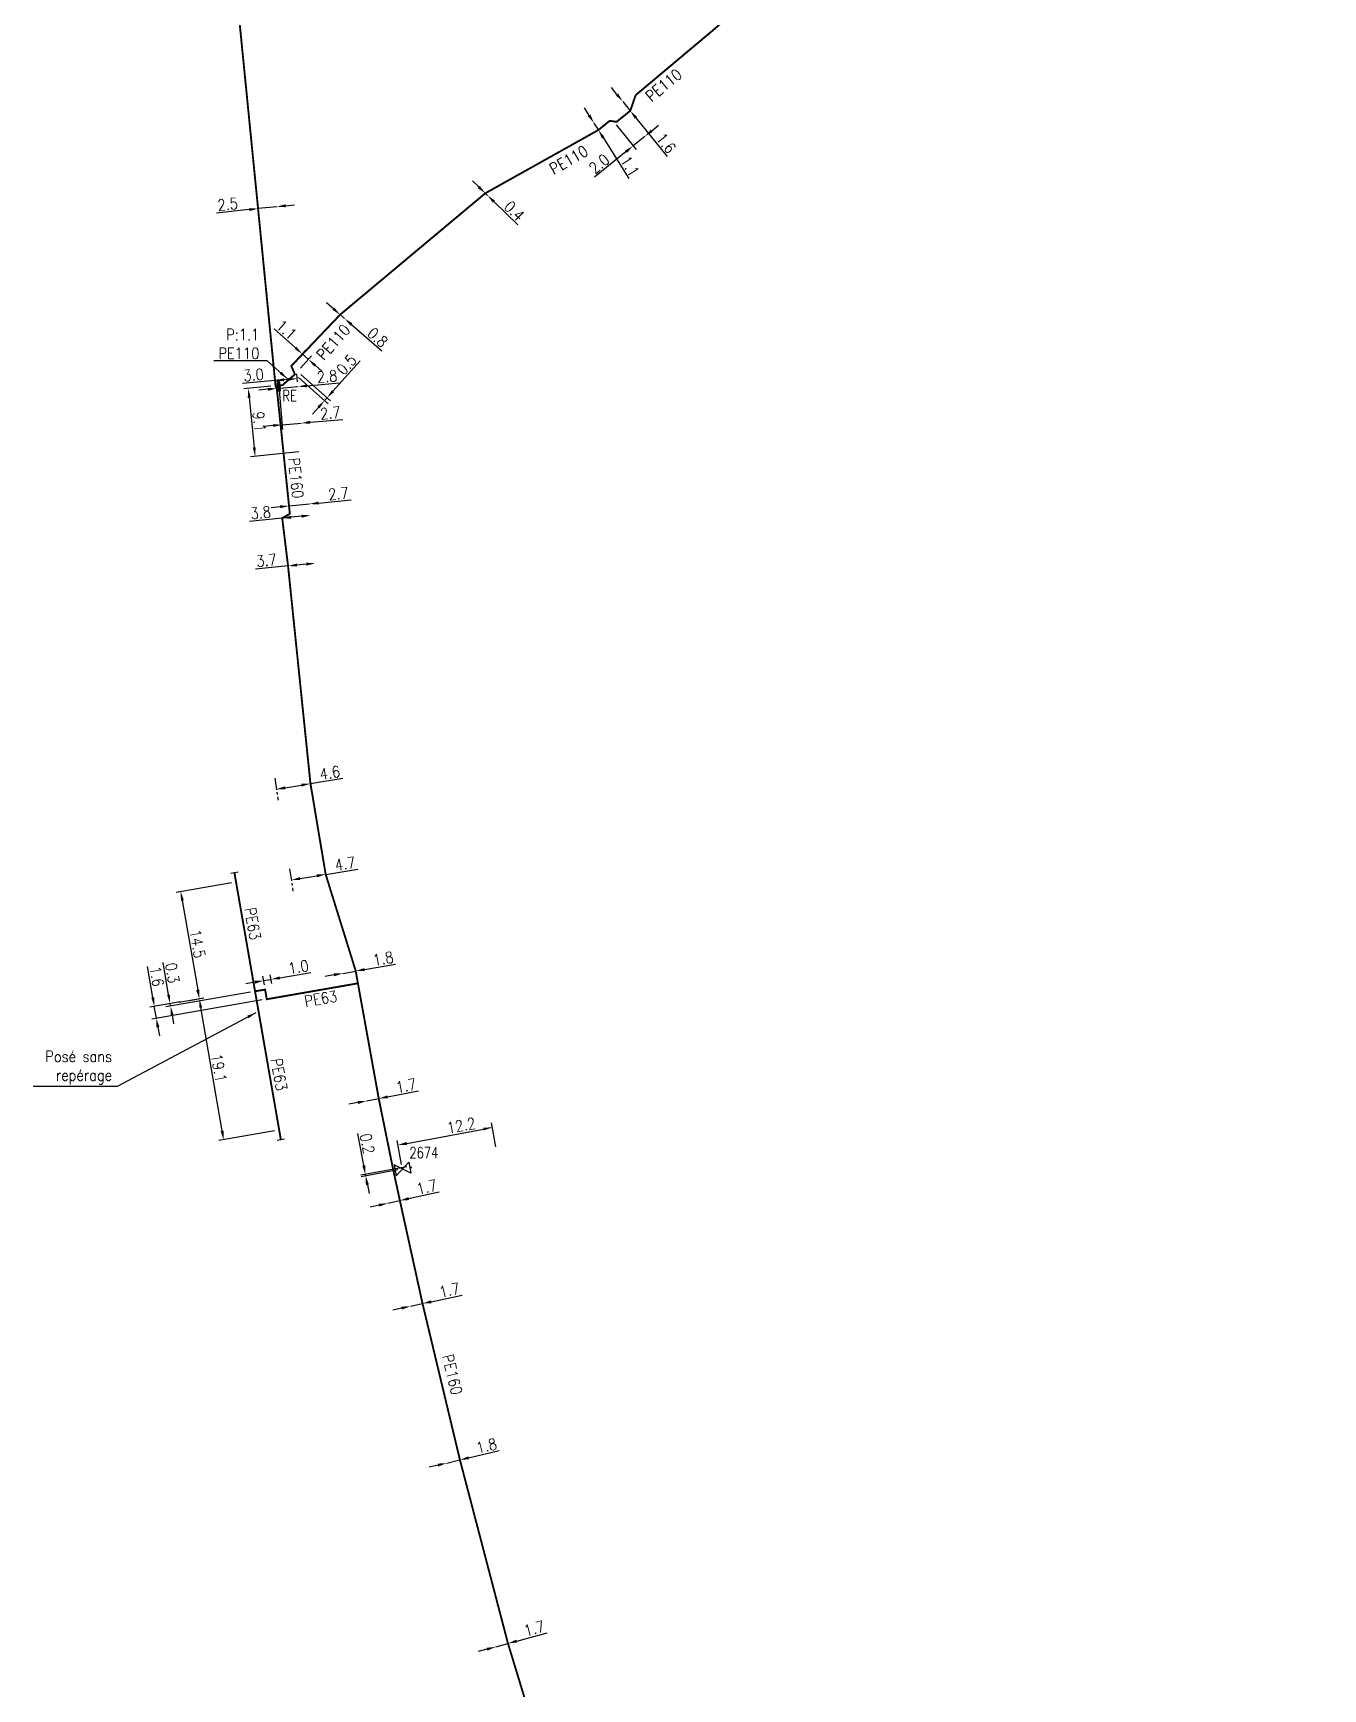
# Model space of a CAD drawing. Header units: millimetres. Extents: x 133011 to 134000, y 141997 to 143001.
# Drawn here: x 133151 to 133323.1, y 142494.5 to 142715.3 of the extents above; entities that cross this region are included whole.
import ezdxf
from ezdxf.enums import TextEntityAlignment as Align

# ---------------------------------------------------------------- set-up
doc = ezdxf.new("R2010")
doc.units = ezdxf.units.MM
doc.header["$PDMODE"] = 34
doc.linetypes.add('CENTER', pattern=[50.8, 31.75, -6.35, 6.35, -6.35])
doc.linetypes.add('L_25_PE', pattern=[2000, 1000, 1000])
doc.layers.get('0').update_dxf_attribs({"linetype": 'CONTINUOUS'})
doc.layers.get('Defpoints').update_dxf_attribs({"linetype": 'CONTINUOUS'})
for name, color, linetype in [('L_150', 1, 'CONTINUOUS'), ('L_300', 7, 'CONTINUOUS'), ('L_340', 7, 'CONTINUOUS')]:
    doc.layers.add(name, color=color, linetype=linetype)
doc.styles.get("Standard").update_dxf_attribs({"font": 'romans.shx', "width": 0.85})
doc.dimstyles.get("Standard").update_dxf_attribs({"dimtxt": 1.5, "dimasz": 1.2, "dimexe": 0.625, "dimexo": 0.625, "dimgap": 0.25, "dimtad": 1, "dimdec": 1, "dimzin": 0, "dimdsep": 46, "dimtxsty": 'Standard', "dimcen": -0.5, "dimadec": 0, "dimazin": 0, "dimtfac": 1, "dimtdec": 1, "dimtmove": 0, "dimatfit": 3, "dimfxl": 0, "dimtolj": 1, "dimtzin": 0, "dimarcsym": 0})

# ---------------------------------------------------------------- blocks, each defined once
blk = doc.blocks.new('*D12')
at = {"layer": 'Defpoints', "color": 0, "linetype": 'Continuous', "transparency": 16777216}
for p in [(133180.61, 142587.52), (133169.28, 142585.87), (133171.24, 142586.21)]:
    blk.add_point(p, dxfattribs=at)
at = {"layer": 'L_150', "color": 0, "linetype": 'Continuous', "lineweight": -2, "transparency": 16777216}
for p, q in [((133169.07, 142587.06), (133168.33, 142591.36)), ((133180, 142587.41), (133168.71, 142585.47)), ((133170.62, 142586.11), (133168.66, 142585.77)), ((133169.33, 142585.57), (133169.28, 142585.87)), ((133169.53, 142584.39), (133169.74, 142583.21))]:
    blk.add_line(p, q, dxfattribs=at)
at = {"layer": 'L_150', "color": 0, "linetype": 'Continuous', "transparency": 16777216}
for points in [[(133169.27, 142587.09), (133168.88, 142587.02), (133169.28, 142585.87)], [(133169.73, 142584.43), (133169.33, 142584.36), (133169.33, 142585.57)]]:
    blk.add_solid(points, dxfattribs=at)
at = {"layer": 'L_150', "color": 0, "linetype": 'Continuous', "transparency": 16777216, "insert": (133169.58, 142589.97), "char_height": 1.5, "attachment_point": 5, "rotation": 279.7788}
blk.add_mtext('\\A1;0.3', dxfattribs=at)
blk = doc.blocks.new('*D13')
at = {"layer": 'Defpoints', "color": 0, "linetype": 'Continuous', "transparency": 16777216}
for p in [(133182.17, 142586.47), (133167.17, 142585.51), (133171.24, 142586.21)]:
    blk.add_point(p, dxfattribs=at)
at = {"layer": 'L_150', "color": 0, "linetype": 'Continuous', "lineweight": -2, "transparency": 16777216}
for p, q in [((133166.96, 142586.69), (133166.25, 142590.82)), ((133181.56, 142586.37), (133166.82, 142583.83)), ((133170.62, 142586.11), (133166.55, 142585.4)), ((133167.44, 142583.93), (133167.17, 142585.51)), ((133167.64, 142582.75), (133167.85, 142581.57))]:
    blk.add_line(p, q, dxfattribs=at)
at = {"layer": 'L_150', "color": 0, "linetype": 'Continuous', "transparency": 16777216}
for points in [[(133167.16, 142586.73), (133166.77, 142586.66), (133167.17, 142585.51)], [(133167.84, 142582.79), (133167.45, 142582.72), (133167.44, 142583.93)]]:
    blk.add_solid(points, dxfattribs=at)
at = {"layer": 'L_150', "color": 0, "linetype": 'Continuous', "transparency": 16777216, "insert": (133167.49, 142589.52), "char_height": 1.5, "attachment_point": 5, "rotation": 279.7788}
blk.add_mtext('\\A1;1.6', dxfattribs=at)
blk = doc.blocks.new('*D14')
at = {"layer": 'Defpoints', "color": 0, "linetype": 'Continuous', "transparency": 16777216}
for p in [(133173.16, 142586.54), (133169.83, 142585.97), (133183.83, 142569.01)]:
    blk.add_point(p, dxfattribs=at)
at = {"layer": 'L_340', "color": 0, "linetype": 'Continuous', "lineweight": -2, "transparency": 16777216}
for p, q in [((133170.45, 142586.08), (133173.78, 142586.65)), ((133176.2, 142568.91), (133173.37, 142585.36)), ((133183.22, 142568.9), (133175.79, 142567.62))]:
    blk.add_line(p, q, dxfattribs=at)
at = {"layer": 'L_340', "color": 0, "linetype": 'Continuous', "transparency": 16777216}
for points in [[(133173.56, 142585.4), (133173.17, 142585.33), (133173.16, 142586.54)], [(133176.4, 142568.94), (133176.01, 142568.87), (133176.41, 142567.73)]]:
    blk.add_solid(points, dxfattribs=at)
at = {"layer": 'L_340', "color": 0, "linetype": 'Continuous', "transparency": 16777216, "insert": (133175.77, 142577.3), "char_height": 1.5, "attachment_point": 5, "rotation": 279.7788}
blk.add_mtext('\\A1;19.1', dxfattribs=at)
blk = doc.blocks.new('*D15')
at = {"layer": 'Defpoints', "color": 0, "linetype": 'Continuous', "transparency": 16777216}
for p in [(133178.07, 142602.11), (133173.16, 142586.54), (133171.24, 142586.21)]:
    blk.add_point(p, dxfattribs=at)
at = {"layer": 'L_340', "color": 0, "linetype": 'Continuous', "lineweight": -2, "transparency": 16777216}
for p, q in [((133177.46, 142602), (133170.08, 142600.73)), ((133170.9, 142599.65), (133172.96, 142587.73)), ((133171.85, 142586.32), (133173.78, 142586.65))]:
    blk.add_line(p, q, dxfattribs=at)
at = {"layer": 'L_340', "color": 0, "linetype": 'Continuous', "transparency": 16777216}
for points in [[(133171.1, 142599.69), (133170.71, 142599.62), (133170.7, 142600.84)], [(133173.16, 142587.76), (133172.76, 142587.69), (133173.16, 142586.54)]]:
    blk.add_solid(points, dxfattribs=at)
at = {"layer": 'L_340', "color": 0, "linetype": 'Continuous', "transparency": 16777216, "insert": (133172.92, 142593.86), "char_height": 1.5, "attachment_point": 5, "rotation": 279.7788}
blk.add_mtext('\\A1;14.5', dxfattribs=at)
blk = doc.blocks.new('L_340_07')
at = {"color": 0, "linetype": 'Continuous', "const_width": 0.25, "flags": 128}
blk.add_lwpolyline([(0, 0), (1.25, 0)], dxfattribs=at)
at = {"color": 0, "linetype": 'Continuous', "flags": 128}
blk.add_lwpolyline([(1.25, -0.5), (1.25, 0.5)], dxfattribs=at)
at = {"color": 0, "linetype": 'Continuous', "width": 0.75, "flags": 3}
for tag, p in [('DEF_LEG', (0.72, -3.47)), ('DEF_COUP', (0.72, -5.97)), ('DEF_TYPE', (0.72, -8.47))]:
    blk.add_attdef(tag, text='', height=1.2, dxfattribs=at).set_placement(p, align=Align.MIDDLE)
blk = doc.blocks.new('L_300_03')
at = {"color": 0, "linetype": 'Continuous', "flags": 128}
blk.add_lwpolyline([(-1, 0.75), (1, -0.75), (1, 0.75), (-1, -0.75), (-1, 0.75)], dxfattribs=at)
at = {"color": 0, "linetype": 'Continuous', "width": 0.75}
blk.add_attdef('NUM', text='', height=1.5, dxfattribs=at).set_placement((0, 2.1), align=Align.MIDDLE_CENTER)
at = {"color": 0, "linetype": 'Continuous', "width": 0.75, "flags": 3}
for tag, p in [('DEF_LEG', (0, -5)), ('DEF_COUP', (0, -7.5)), ('DEF_TYPE', (0, -10))]:
    blk.add_attdef(tag, text='', height=1.2, dxfattribs=at).set_placement(p, align=Align.MIDDLE)
blk = doc.blocks.new('*D44')
at = {"layer": 'Defpoints', "color": 0, "linetype": 'Continuous', "transparency": 16777216}
for p in [(133201.49, 142564.25), (133195.33, 142563.09), (133200.27, 142563.82)]:
    blk.add_point(p, dxfattribs=at)
at = {"layer": 'L_300', "color": 0, "linetype": 'Continuous', "lineweight": -2, "transparency": 16777216}
for p, q in [((133195.11, 142564.27), (133194.31, 142568.57)), ((133200.87, 142564.13), (133194.72, 142562.98)), ((133199.66, 142563.7), (133194.75, 142562.78)), ((133195.37, 142562.9), (133195.33, 142563.09)), ((133195.59, 142561.72), (133195.81, 142560.54))]:
    blk.add_line(p, q, dxfattribs=at)
at = {"layer": 'L_300', "color": 0, "linetype": 'Continuous', "transparency": 16777216}
for points in [[(133195.31, 142564.31), (133194.91, 142564.24), (133195.33, 142563.09)], [(133195.79, 142561.76), (133195.39, 142561.68), (133195.37, 142562.9)]]:
    blk.add_solid(points, dxfattribs=at)
at = {"layer": 'L_300', "color": 0, "linetype": 'Continuous', "transparency": 16777216, "insert": (133195.58, 142567.2), "char_height": 1.5, "attachment_point": 5, "rotation": 280.5987}
blk.add_mtext('\\A1;0.2', dxfattribs=at)
blk = doc.blocks.new('*D45')
at = {"layer": 'Defpoints', "color": 0, "linetype": 'Continuous', "transparency": 16777216}
for p in [(133212.25, 142569.37), (133212.85, 142566.17), (133200.27, 142563.82)]:
    blk.add_point(p, dxfattribs=at)
at = {"layer": 'L_300', "color": 0, "linetype": 'Continuous', "lineweight": -2, "transparency": 16777216}
for p, q in [((133200.85, 142567.24), (133211.07, 142569.15)), ((133212.74, 142566.78), (133212.14, 142569.99)), ((133200.15, 142564.43), (133199.56, 142567.63))]:
    blk.add_line(p, q, dxfattribs=at)
at = {"layer": 'L_300', "color": 0, "linetype": 'Continuous', "transparency": 16777216}
for points in [[(133211.04, 142569.35), (133211.11, 142568.96), (133212.25, 142569.37)], [(133200.81, 142567.44), (133200.89, 142567.04), (133199.67, 142567.02)]]:
    blk.add_solid(points, dxfattribs=at)
at = {"layer": 'L_300', "color": 0, "linetype": 'Continuous', "transparency": 16777216, "insert": (133208.12, 142569.62), "char_height": 1.5, "attachment_point": 5, "rotation": 10.5987}
blk.add_mtext('\\A1;12.2', dxfattribs=at)
blk = doc.blocks.new('*D46')
at = {"layer": 'Defpoints', "color": 0, "linetype": 'Continuous', "transparency": 16777216}
for p in [(133181.75, 142588.95), (133181.95, 142587.76), (133182.94, 142587.93)]:
    blk.add_point(p, dxfattribs=at)
at = {"layer": 'L_150', "color": 0, "linetype": 'Continuous', "lineweight": -2, "transparency": 16777216}
for p, q in [((133180.56, 142588.74), (133179.38, 142588.53)), ((133181.85, 142588.37), (133181.64, 142589.56)), ((133181.75, 142588.95), (133182.73, 142589.12)), ((133182.83, 142588.55), (133182.62, 142589.73)), ((133183.91, 142589.33), (133188.04, 142590.05))]:
    blk.add_line(p, q, dxfattribs=at)
at = {"layer": 'L_150', "color": 0, "linetype": 'Continuous', "transparency": 16777216}
for points in [[(133180.53, 142588.94), (133180.6, 142588.54), (133181.75, 142588.95)], [(133183.88, 142589.52), (133183.95, 142589.13), (133182.73, 142589.12)]]:
    blk.add_solid(points, dxfattribs=at)
at = {"layer": 'L_150', "color": 0, "linetype": 'Continuous', "transparency": 16777216, "insert": (133186.39, 142590.77), "char_height": 1.5, "attachment_point": 5, "rotation": 9.9275}
blk.add_mtext('\\A1;1.0', dxfattribs=at)
blk = doc.blocks.new('*D60')
at = {"layer": 'Defpoints', "color": 0, "linetype": 'Continuous', "transparency": 16777216}
for p in [(133211.32, 142693.98), (133211.61, 142693.7), (133211.61, 142693.7)]:
    blk.add_point(p, dxfattribs=at)
at = {"layer": 'L_150', "color": 0, "linetype": 'Continuous', "lineweight": -2, "transparency": 16777216}
for p, q in [((133210.46, 142694.82), (133209.6, 142695.65)), ((133211.32, 142693.98), (133211.61, 142693.7)), ((133212.47, 142692.87), (133215.65, 142689.78))]:
    blk.add_line(p, q, dxfattribs=at)
at = {"layer": 'L_150', "color": 0, "linetype": 'Continuous', "transparency": 16777216}
for points in [[(133210.6, 142694.96), (133210.32, 142694.67), (133211.32, 142693.98)], [(133212.61, 142693.01), (133212.33, 142692.73), (133211.61, 142693.7)]]:
    blk.add_solid(points, dxfattribs=at)
at = {"layer": 'L_150', "color": 0, "linetype": 'Continuous', "transparency": 16777216, "insert": (133215.19, 142691.63), "char_height": 1.5, "attachment_point": 5, "rotation": 315.8855}
blk.add_mtext('\\A1;0.4', dxfattribs=at)
blk = doc.blocks.new('*D61')
at = {"layer": 'Defpoints', "color": 0, "linetype": 'Continuous', "transparency": 16777216}
for p in [(133191.96, 142677.79), (133192.56, 142677.27), (133192.56, 142677.27)]:
    blk.add_point(p, dxfattribs=at)
at = {"layer": 'L_150', "color": 0, "linetype": 'Continuous', "lineweight": -2, "transparency": 16777216}
for p, q in [((133191.06, 142678.58), (133190.15, 142679.37)), ((133191.96, 142677.79), (133192.56, 142677.27)), ((133193.47, 142676.48), (133197.5, 142672.95))]:
    blk.add_line(p, q, dxfattribs=at)
at = {"layer": 'L_150', "color": 0, "linetype": 'Continuous', "transparency": 16777216}
for points in [[(133191.19, 142678.73), (133190.93, 142678.43), (133191.96, 142677.79)], [(133193.6, 142676.63), (133193.33, 142676.33), (133192.56, 142677.27)]]:
    blk.add_solid(points, dxfattribs=at)
at = {"layer": 'L_150', "color": 0, "linetype": 'Continuous', "transparency": 16777216, "insert": (133196.97, 142674.75), "char_height": 1.5, "attachment_point": 5, "rotation": 318.8439}
blk.add_mtext('\\A1;0.8', dxfattribs=at)
blk = doc.blocks.new('*D62')
at = {"layer": 'Defpoints', "color": 0, "linetype": 'Continuous', "transparency": 16777216}
for p in [(133228.38, 142703.58), (133232.59, 142701.55), (133232.59, 142701.55)]:
    blk.add_point(p, dxfattribs=at)
at = {"layer": 'L_150', "color": 0, "linetype": 'Continuous', "lineweight": -2, "transparency": 16777216}
for p, q in [((133228.77, 142703.09), (133231.43, 142699.81)), ((133232.59, 142701.55), (133231.03, 142700.29)), ((133233.52, 142702.31), (133234.45, 142703.06)), ((133230.1, 142699.54), (133225.91, 142696.14))]:
    blk.add_line(p, q, dxfattribs=at)
at = {"layer": 'L_150', "color": 0, "linetype": 'Continuous', "transparency": 16777216}
for points in [[(133233.4, 142702.46), (133233.65, 142702.15), (133232.59, 142701.55)], [(133229.98, 142699.69), (133230.23, 142699.38), (133231.03, 142700.29)]]:
    blk.add_solid(points, dxfattribs=at)
at = {"layer": 'L_150', "color": 0, "linetype": 'Continuous', "transparency": 16777216, "insert": (133226.51, 142697.92), "char_height": 1.5, "attachment_point": 5, "rotation": 38.9905}
blk.add_mtext('\\A1;2.0', dxfattribs=at)
blk = doc.blocks.new('*D63')
at = {"layer": 'Defpoints', "color": 0, "linetype": 'Continuous', "transparency": 16777216}
for p in [(133185.93, 142669.83), (133186.27, 142670.2), (133190.21, 142666.69)]:
    blk.add_point(p, dxfattribs=at)
at = {"layer": 'L_150', "color": 0, "linetype": 'Continuous', "lineweight": -2, "transparency": 16777216}
for p, q in [((133191, 142667.59), (133194.61, 142671.63)), ((133186.4, 142669.42), (133190.34, 142665.9)), ((133186.73, 142669.79), (133190.67, 142666.28)), ((133189.87, 142666.32), (133190.21, 142666.69)), ((133189.07, 142665.42), (133188.28, 142664.53))]:
    blk.add_line(p, q, dxfattribs=at)
at = {"layer": 'L_150', "color": 0, "linetype": 'Continuous', "transparency": 16777216}
for points in [[(133188.93, 142665.56), (133189.22, 142665.29), (133189.87, 142666.32)], [(133190.86, 142667.72), (133191.15, 142667.45), (133190.21, 142666.69)]]:
    blk.add_solid(points, dxfattribs=at)
at = {"layer": 'L_150', "color": 0, "linetype": 'Continuous', "transparency": 16777216, "insert": (133192.81, 142671.11), "char_height": 1.5, "attachment_point": 5, "rotation": 48.2799}
blk.add_mtext('\\A1;0.5', dxfattribs=at)
blk = doc.blocks.new('*D64')
at = {"layer": 'Defpoints', "color": 0, "linetype": 'Continuous', "transparency": 16777216}
for p in [(133185.44, 142670.94), (133187.72, 142671.83), (133186.27, 142670.2)]:
    blk.add_point(p, dxfattribs=at)
at = {"layer": 'L_150', "color": 0, "linetype": 'Continuous', "lineweight": -2, "transparency": 16777216}
for p, q in [((133186, 142673.36), (133183.15, 142675.91)), ((133185.86, 142671.4), (133187.31, 142673.03)), ((133187.72, 142671.83), (133186.9, 142672.56)), ((133186.68, 142670.67), (133188.13, 142672.3)), ((133188.61, 142671.03), (133189.51, 142670.23))]:
    blk.add_line(p, q, dxfattribs=at)
at = {"layer": 'L_150', "color": 0, "linetype": 'Continuous', "transparency": 16777216}
for points in [[(133186.13, 142673.51), (133185.87, 142673.21), (133186.9, 142672.56)], [(133188.75, 142671.18), (133188.48, 142670.88), (133187.72, 142671.83)]]:
    blk.add_solid(points, dxfattribs=at)
at = {"layer": 'L_150', "color": 0, "linetype": 'Continuous', "transparency": 16777216, "insert": (133184.79, 142675.78), "char_height": 1.5, "attachment_point": 5, "rotation": 318.2799}
blk.add_mtext('\\A1;1.1', dxfattribs=at)
blk = doc.blocks.new('*D65')
at = {"layer": 'Defpoints', "color": 0, "linetype": 'Continuous', "transparency": 16777216}
for p in [(133229.65, 142706.23), (133229.65, 142706.23), (133230.66, 142704.98)]:
    blk.add_point(p, dxfattribs=at)
at = {"layer": 'L_150', "color": 0, "linetype": 'Continuous', "lineweight": -2, "transparency": 16777216}
for p, q in [((133228.89, 142707.16), (133228.14, 142708.09)), ((133229.65, 142706.23), (133230.66, 142704.98)), ((133231.41, 142704.05), (133235.6, 142698.88))]:
    blk.add_line(p, q, dxfattribs=at)
at = {"layer": 'L_150', "color": 0, "linetype": 'Continuous', "transparency": 16777216}
for points in [[(133229.05, 142707.29), (133228.74, 142707.03), (133229.65, 142706.23)], [(133231.57, 142704.18), (133231.26, 142703.93), (133230.66, 142704.98)]]:
    blk.add_solid(points, dxfattribs=at)
at = {"layer": 'L_150', "color": 0, "linetype": 'Continuous', "transparency": 16777216, "insert": (133235.43, 142700.67), "char_height": 1.5, "attachment_point": 5, "rotation": 308.9913}
blk.add_mtext('\\A1;1.6', dxfattribs=at)
blk = doc.blocks.new('*D66')
at = {"layer": 'Defpoints', "color": 0, "linetype": 'Continuous', "transparency": 16777216}
for p in [(133225.82, 142703.35), (133225.82, 142703.35), (133226.41, 142702.42)]:
    blk.add_point(p, dxfattribs=at)
at = {"layer": 'L_150', "color": 0, "linetype": 'Continuous', "lineweight": -2, "transparency": 16777216}
for p, q in [((133225.18, 142704.37), (133224.54, 142705.39)), ((133225.82, 142703.35), (133226.41, 142702.42)), ((133227.04, 142701.41), (133230.46, 142695.96))]:
    blk.add_line(p, q, dxfattribs=at)
at = {"layer": 'L_150', "color": 0, "linetype": 'Continuous', "transparency": 16777216}
for points in [[(133225.35, 142704.48), (133225.01, 142704.26), (133225.82, 142703.35)], [(133227.21, 142701.51), (133226.87, 142701.3), (133226.41, 142702.42)]]:
    blk.add_solid(points, dxfattribs=at)
at = {"layer": 'L_150', "color": 0, "linetype": 'Continuous', "transparency": 16777216, "insert": (133230.61, 142697.6), "char_height": 1.5, "attachment_point": 5, "rotation": 302.1294}
blk.add_mtext('\\A1;1.1', dxfattribs=at)
blk = doc.blocks.new('*D67')
at = {"layer": 'Defpoints', "color": 0, "linetype": 'Continuous', "transparency": 16777216}
for p in [(133183.34, 142668.3), (133186.23, 142669.26), (133186.33, 142668.19)]:
    blk.add_point(p, dxfattribs=at)
at = {"layer": 'L_150', "color": 0, "linetype": 'Continuous', "lineweight": -2, "transparency": 16777216}
for p, q in [((133183.28, 142669), (133178.92, 142668.61)), ((133183.28, 142668.92), (133183.22, 142669.62)), ((133185.04, 142669.16), (133184.47, 142669.11)), ((133186.27, 142668.81), (133186.18, 142669.88))]:
    blk.add_line(p, q, dxfattribs=at)
at = {"layer": 'L_150', "color": 0, "linetype": 'Continuous', "transparency": 16777216}
for points in [[(133184.45, 142669.3), (133184.49, 142668.91), (133183.28, 142669)], [(133185.02, 142669.36), (133185.06, 142668.96), (133186.23, 142669.26)]]:
    blk.add_solid(points, dxfattribs=at)
at = {"layer": 'L_150', "color": 0, "linetype": 'Continuous', "transparency": 16777216, "insert": (133180.41, 142669.75), "char_height": 1.5, "attachment_point": 5, "rotation": 5.0543}
blk.add_mtext('\\A1;3.0', dxfattribs=at)
blk = doc.blocks.new('*D68')
at = {"layer": 'Defpoints', "color": 0, "linetype": 'Continuous', "transparency": 16777216}
for p in [(133183.76, 142668.34), (133186.76, 142663.32), (133186.76, 142663.32)]:
    blk.add_point(p, dxfattribs=at)
at = {"layer": 'L_340', "color": 0, "linetype": 'Continuous', "lineweight": -2, "transparency": 16777216}
for p, q in [((133183.81, 142667.72), (133184.28, 142662.48)), ((133186.7, 142663.95), (133186.7, 142663.95)), ((133187.95, 142663.43), (133192.31, 142663.82)), ((133183.03, 142662.99), (133181.83, 142662.89)), ((133184.22, 142663.1), (133186.76, 142663.32))]:
    blk.add_line(p, q, dxfattribs=at)
at = {"layer": 'L_340', "color": 0, "linetype": 'Continuous', "transparency": 16777216}
for points in [[(133187.94, 142663.63), (133187.97, 142663.23), (133186.76, 142663.32)], [(133183.01, 142663.19), (133183.05, 142662.8), (133184.22, 142663.1)]]:
    blk.add_solid(points, dxfattribs=at)
at = {"layer": 'L_340', "color": 0, "linetype": 'Continuous', "transparency": 16777216, "insert": (133190.64, 142664.67), "char_height": 1.5, "attachment_point": 5, "rotation": 5.0543}
blk.add_mtext('\\A1;2.7', dxfattribs=at)
blk = doc.blocks.new('L_340_21')
at = {"linetype": 'Continuous'}
blk.add_hatch(color=0, dxfattribs=at).paths.add_polyline_path([(0.125, 0.75), (-0.125, 0.75), (-0.125, -0.75), (0.125, -0.75)])
at = {"color": 0, "linetype": 'Continuous'}
blk.add_lwpolyline([(-0.125, 0.75), (0.125, 0.75), (0.125, -0.75), (-0.125, -0.75)], close=True, dxfattribs=at)
at = {"color": 0, "linetype": 'Continuous', "width": 0.75}
for tag, height, flags, p in [('RE', 1.5, 8, (0, 3)), ('DEF_LEG', 1.2, 3, (0, -5)), ('DEF_COUP', 1.2, 3, (0, -7.5)), ('DEF_TYPE', 1.2, 3, (0, -10))]:
    blk.add_attdef(tag, text='', height=height, dxfattribs=dict(at, flags=flags)).set_placement(p, align=Align.MIDDLE)
blk = doc.blocks.new('*D160')
at = {"layer": 'Defpoints', "color": 0, "linetype": 'Continuous', "transparency": 16777216}
for p in [(133181.01, 142691.93), (133183.5, 142692.19), (133183.5, 142692.19)]:
    blk.add_point(p, dxfattribs=at)
at = {"layer": 'L_150', "color": 0, "linetype": 'Continuous', "lineweight": -2, "transparency": 16777216}
for p, q in [((133184.69, 142692.31), (133185.89, 142692.44)), ((133179.82, 142691.8), (133175.47, 142691.35)), ((133183.5, 142692.19), (133181.01, 142691.93))]:
    blk.add_line(p, q, dxfattribs=at)
at = {"layer": 'L_150', "color": 0, "linetype": 'Continuous', "transparency": 16777216}
for points in [[(133184.67, 142692.51), (133184.71, 142692.12), (133183.5, 142692.19)], [(133179.8, 142692), (133179.84, 142691.6), (133181.01, 142691.93)]]:
    blk.add_solid(points, dxfattribs=at)
at = {"layer": 'L_150', "color": 0, "linetype": 'Continuous', "transparency": 16777216, "insert": (133176.95, 142692.51), "char_height": 1.5, "attachment_point": 5, "rotation": 5.9908}
blk.add_mtext('\\A1;2.5', dxfattribs=at)
blk = doc.blocks.new('*D161')
at = {"layer": 'Defpoints', "color": 0, "linetype": 'Continuous', "transparency": 16777216}
for p in [(133186.33, 142668.19), (133186.33, 142668.19), (133183.51, 142667.94)]:
    blk.add_point(p, dxfattribs=at)
at = {"layer": 'L_150', "color": 0, "linetype": 'Continuous', "lineweight": -2, "transparency": 16777216}
for p, q in [((133183.51, 142667.94), (133186.33, 142668.19)), ((133187.52, 142668.29), (133191.88, 142668.68)), ((133182.31, 142667.83), (133181.12, 142667.73)), ((133186.38, 142667.57), (133186.38, 142667.57))]:
    blk.add_line(p, q, dxfattribs=at)
at = {"layer": 'L_150', "color": 0, "linetype": 'Continuous', "transparency": 16777216}
for points in [[(133182.3, 142668.03), (133182.33, 142667.63), (133183.51, 142667.94)], [(133187.51, 142668.49), (133187.54, 142668.1), (133186.33, 142668.19)]]:
    blk.add_solid(points, dxfattribs=at)
at = {"layer": 'L_150', "color": 0, "linetype": 'Continuous', "transparency": 16777216, "insert": (133190.21, 142669.54), "char_height": 1.5, "attachment_point": 5, "rotation": 5.0543}
blk.add_mtext('\\A1;2.8', dxfattribs=at)
blk = doc.blocks.new('*D162')
at = {"layer": 'Defpoints', "color": 0, "linetype": 'Continuous', "transparency": 16777216}
for p in [(133184.23, 142650.65), (133188.02, 142651.02), (133188.02, 142651.02)]:
    blk.add_point(p, dxfattribs=at)
at = {"layer": 'L_150', "color": 0, "linetype": 'Continuous', "lineweight": -2, "transparency": 16777216}
for p, q in [((133184.23, 142650.65), (133179.88, 142650.22)), ((133186.82, 142650.9), (133185.43, 142650.76))]:
    blk.add_line(p, q, dxfattribs=at)
at = {"layer": 'L_150', "color": 0, "linetype": 'Continuous', "transparency": 16777216}
for points in [[(133185.41, 142650.96), (133185.45, 142650.56), (133184.23, 142650.65)], [(133186.8, 142651.1), (133186.84, 142650.7), (133188.02, 142651.02)]]:
    blk.add_solid(points, dxfattribs=at)
at = {"layer": 'L_150', "color": 0, "linetype": 'Continuous', "transparency": 16777216, "insert": (133181.36, 142651.37), "char_height": 1.5, "attachment_point": 5, "rotation": 5.5858}
blk.add_mtext('\\A1;3.8', dxfattribs=at)
blk = doc.blocks.new('*D163')
at = {"layer": 'Defpoints', "color": 0, "linetype": 'Continuous', "transparency": 16777216}
for p in [(133185.25, 142651.22), (133187.86, 142652.54), (133187.86, 142652.54)]:
    blk.add_point(p, dxfattribs=at)
at = {"layer": 'L_150', "color": 0, "linetype": 'Continuous', "lineweight": -2, "transparency": 16777216}
for p, q in [((133185.19, 142651.84), (133185.09, 142652.9)), ((133189.06, 142652.66), (133193.41, 142653.08)), ((133183.96, 142652.16), (133182.76, 142652.04)), ((133185.15, 142652.27), (133187.86, 142652.54))]:
    blk.add_line(p, q, dxfattribs=at)
at = {"layer": 'L_150', "color": 0, "linetype": 'Continuous', "transparency": 16777216}
for points in [[(133189.04, 142652.85), (133189.08, 142652.46), (133187.86, 142652.54)], [(133183.94, 142652.36), (133183.98, 142651.96), (133185.15, 142652.27)]]:
    blk.add_solid(points, dxfattribs=at)
at = {"layer": 'L_150', "color": 0, "linetype": 'Continuous', "transparency": 16777216, "insert": (133191.73, 142653.92), "char_height": 1.5, "attachment_point": 5, "rotation": 5.5858}
blk.add_mtext('\\A1;2.7', dxfattribs=at)
blk = doc.blocks.new('*D164')
at = {"layer": 'Defpoints', "color": 0, "linetype": 'Continuous', "transparency": 16777216}
for p in [(133185.01, 142644.27), (133188.64, 142644.63), (133188.64, 142644.63)]:
    blk.add_point(p, dxfattribs=at)
at = {"layer": 'L_150', "color": 0, "linetype": 'Continuous', "lineweight": -2, "transparency": 16777216}
for p, q in [((133185.01, 142644.27), (133180.66, 142643.85)), ((133184.95, 142644.89), (133184.95, 142644.89)), ((133187.45, 142644.51), (133186.2, 142644.39))]:
    blk.add_line(p, q, dxfattribs=at)
at = {"layer": 'L_150', "color": 0, "linetype": 'Continuous', "transparency": 16777216}
for points in [[(133186.18, 142644.59), (133186.22, 142644.19), (133185.01, 142644.27)], [(133187.43, 142644.71), (133187.47, 142644.31), (133188.64, 142644.63)]]:
    blk.add_solid(points, dxfattribs=at)
at = {"layer": 'L_150', "color": 0, "linetype": 'Continuous', "transparency": 16777216, "insert": (133182.14, 142645), "char_height": 1.5, "attachment_point": 5, "rotation": 5.5858}
blk.add_mtext('\\A1;3.7', dxfattribs=at)
blk = doc.blocks.new('*D165')
at = {"layer": 'Defpoints', "color": 0, "linetype": 'Continuous', "transparency": 16777216}
for p in [(133188, 142615.23), (133183.46, 142614.49), (133183.46, 142614.49)]:
    blk.add_point(p, dxfattribs=at)
at = {"layer": 'L_150', "color": 0, "linetype": 'Continuous', "lineweight": -2, "transparency": 16777216}
for p, q in [((133184.64, 142614.68), (133186.81, 142615.04)), ((133188, 142615.23), (133192.31, 142615.94))]:
    blk.add_line(p, q, dxfattribs=at)
at = {"layer": 'L_150', "color": 0, "linetype": 'Continuous', "transparency": 16777216}
for points in [[(133186.78, 142615.23), (133186.84, 142614.84), (133188, 142615.23)], [(133184.61, 142614.88), (133184.67, 142614.48), (133183.46, 142614.49)]]:
    blk.add_solid(points, dxfattribs=at)
at = {"layer": 'L_150', "color": 0, "linetype": 'Continuous', "transparency": 16777216, "insert": (133190.58, 142616.67), "char_height": 1.5, "attachment_point": 5, "rotation": 9.2859}
blk.add_mtext('\\A1;4.6', dxfattribs=at)
blk = doc.blocks.new('*D166')
at = {"layer": 'Defpoints', "color": 0, "linetype": 'Continuous', "transparency": 16777216}
for p in [(133185.44, 142602.37), (133185.44, 142602.37), (133190.03, 142603.12)]:
    blk.add_point(p, dxfattribs=at)
at = {"layer": 'L_150', "color": 0, "linetype": 'Continuous', "lineweight": -2, "transparency": 16777216}
for p, q in [((133186.62, 142602.56), (133188.84, 142602.92)), ((133190.03, 142603.12), (133194.34, 142603.82))]:
    blk.add_line(p, q, dxfattribs=at)
at = {"layer": 'L_150', "color": 0, "linetype": 'Continuous', "transparency": 16777216}
for points in [[(133186.59, 142602.76), (133186.65, 142602.36), (133185.44, 142602.37)], [(133188.81, 142603.12), (133188.87, 142602.73), (133190.03, 142603.12)]]:
    blk.add_solid(points, dxfattribs=at)
at = {"layer": 'L_150', "color": 0, "linetype": 'Continuous', "transparency": 16777216, "insert": (133192.61, 142604.55), "char_height": 1.5, "attachment_point": 5, "rotation": 9.2859}
blk.add_mtext('\\A1;4.7', dxfattribs=at)
blk = doc.blocks.new('*D167')
at = {"layer": 'Defpoints', "color": 0, "linetype": 'Continuous', "transparency": 16777216}
for p in [(133192.31, 142589.92), (133192.31, 142589.92), (133194.04, 142590.23)]:
    blk.add_point(p, dxfattribs=at)
at = {"layer": 'L_150', "color": 0, "linetype": 'Continuous', "lineweight": -2, "transparency": 16777216}
for p, q in [((133195.22, 142590.43), (133199.35, 142591.16)), ((133191.13, 142589.72), (133189.95, 142589.51)), ((133192.31, 142589.92), (133194.04, 142590.23))]:
    blk.add_line(p, q, dxfattribs=at)
at = {"layer": 'L_150', "color": 0, "linetype": 'Continuous', "transparency": 16777216}
for points in [[(133191.1, 142589.91), (133191.17, 142589.52), (133192.31, 142589.92)], [(133195.19, 142590.63), (133195.25, 142590.24), (133194.04, 142590.23)]]:
    blk.add_solid(points, dxfattribs=at)
at = {"layer": 'L_150', "color": 0, "linetype": 'Continuous', "transparency": 16777216, "insert": (133197.7, 142591.88), "char_height": 1.5, "attachment_point": 5, "rotation": 9.954}
blk.add_mtext('\\A1;1.8', dxfattribs=at)
blk = doc.blocks.new('*D168')
at = {"layer": 'Defpoints', "color": 0, "linetype": 'Continuous', "transparency": 16777216}
for p in [(133197.11, 142573.22), (133195.49, 142572.91), (133195.49, 142572.91)]:
    blk.add_point(p, dxfattribs=at)
at = {"layer": 'L_150', "color": 0, "linetype": 'Continuous', "lineweight": -2, "transparency": 16777216}
for p, q in [((133195.49, 142572.91), (133197.11, 142573.22)), ((133198.29, 142573.45), (133202.41, 142574.23)), ((133194.32, 142572.68), (133193.14, 142572.46))]:
    blk.add_line(p, q, dxfattribs=at)
at = {"layer": 'L_150', "color": 0, "linetype": 'Continuous', "transparency": 16777216}
for points in [[(133198.26, 142573.64), (133198.33, 142573.25), (133197.11, 142573.22)], [(133194.28, 142572.88), (133194.35, 142572.49), (133195.49, 142572.91)]]:
    blk.add_solid(points, dxfattribs=at)
at = {"layer": 'L_150', "color": 0, "linetype": 'Continuous', "transparency": 16777216, "insert": (133200.75, 142574.93), "char_height": 1.5, "attachment_point": 5, "rotation": 10.8468}
blk.add_mtext('\\A1;1.7', dxfattribs=at)
blk = doc.blocks.new('*D169')
at = {"layer": 'Defpoints', "color": 0, "linetype": 'Continuous', "transparency": 16777216}
for p in [(133198.32, 142559.25), (133198.32, 142559.25), (133199.93, 142559.61)]:
    blk.add_point(p, dxfattribs=at)
at = {"layer": 'L_150', "color": 0, "linetype": 'Continuous', "lineweight": -2, "transparency": 16777216}
for p, q in [((133201.1, 142559.87), (133205.19, 142560.78)), ((133197.15, 142558.99), (133195.98, 142558.73)), ((133198.32, 142559.25), (133199.93, 142559.61)), ((133200.07, 142559), (133200.07, 142559))]:
    blk.add_line(p, q, dxfattribs=at)
at = {"layer": 'L_150', "color": 0, "linetype": 'Continuous', "transparency": 16777216}
for points in [[(133201.06, 142560.07), (133201.14, 142559.68), (133199.93, 142559.61)], [(133197.1, 142559.19), (133197.19, 142558.8), (133198.32, 142559.25)]]:
    blk.add_solid(points, dxfattribs=at)
at = {"layer": 'L_150', "color": 0, "linetype": 'Continuous', "transparency": 16777216, "insert": (133203.51, 142561.43), "char_height": 1.5, "attachment_point": 5, "rotation": 12.5618}
blk.add_mtext('\\A1;1.7', dxfattribs=at)
blk = doc.blocks.new('*D170')
at = {"layer": 'Defpoints', "color": 0, "linetype": 'Continuous', "transparency": 16777216}
for p in [(133201.34, 142545.52), (133201.34, 142545.52), (133202.95, 142545.87)]:
    blk.add_point(p, dxfattribs=at)
at = {"layer": 'L_150', "color": 0, "linetype": 'Continuous', "lineweight": -2, "transparency": 16777216}
for p, q in [((133204.12, 142546.12), (133208.22, 142547.01)), ((133200.16, 142545.27), (133198.99, 142545.01)), ((133201.34, 142545.52), (133202.95, 142545.87))]:
    blk.add_line(p, q, dxfattribs=at)
at = {"layer": 'L_150', "color": 0, "linetype": 'Continuous', "transparency": 16777216}
for points in [[(133200.12, 142545.46), (133200.21, 142545.07), (133201.34, 142545.52)], [(133204.08, 142546.32), (133204.16, 142545.93), (133202.95, 142545.87)]]:
    blk.add_solid(points, dxfattribs=at)
at = {"layer": 'L_150', "color": 0, "linetype": 'Continuous', "transparency": 16777216, "insert": (133206.54, 142547.67), "char_height": 1.5, "attachment_point": 5, "rotation": 12.237}
blk.add_mtext('\\A1;1.7', dxfattribs=at)
blk = doc.blocks.new('*D176')
at = {"layer": 'Defpoints', "color": 0, "linetype": 'Continuous', "transparency": 16777216}
for p in [(133206.19, 142524.6), (133206.19, 142524.6), (133207.94, 142525.02)]:
    blk.add_point(p, dxfattribs=at)
at = {"layer": 'L_150', "color": 0, "linetype": 'Continuous', "lineweight": -2, "transparency": 16777216}
for p, q in [((133206.19, 142524.6), (133207.94, 142525.02)), ((133209.1, 142525.3), (133213.18, 142526.27)), ((133205.02, 142524.32), (133203.85, 142524.05)), ((133206.33, 142523.99), (133206.33, 142523.99)), ((133208.08, 142524.41), (133208.08, 142524.41))]:
    blk.add_line(p, q, dxfattribs=at)
at = {"layer": 'L_150', "color": 0, "linetype": 'Continuous', "transparency": 16777216}
for points in [[(133204.97, 142524.52), (133205.07, 142524.13), (133206.19, 142524.6)], [(133209.06, 142525.49), (133209.15, 142525.1), (133207.94, 142525.02)]]:
    blk.add_solid(points, dxfattribs=at)
at = {"layer": 'L_150', "color": 0, "linetype": 'Continuous', "transparency": 16777216, "insert": (133211.49, 142526.9), "char_height": 1.5, "attachment_point": 5, "rotation": 13.4292}
blk.add_mtext('\\A1;1.8', dxfattribs=at)
blk = doc.blocks.new('*D177')
at = {"layer": 'Defpoints', "color": 0, "linetype": 'Continuous', "transparency": 16777216}
for p in [(133214.35, 142500.53), (133212.71, 142500.09), (133212.71, 142500.08)]:
    blk.add_point(p, dxfattribs=at)
at = {"layer": 'L_150', "color": 0, "linetype": 'Continuous', "lineweight": -2, "transparency": 16777216}
for p, q in [((133212.71, 142500.08), (133214.35, 142500.53)), ((133215.51, 142500.85), (133219.56, 142501.96)), ((133211.55, 142499.77), (133210.39, 142499.45)), ((133212.87, 142499.48), (133212.87, 142499.48))]:
    blk.add_line(p, q, dxfattribs=at)
at = {"layer": 'L_150', "color": 0, "linetype": 'Continuous', "transparency": 16777216}
for points in [[(133215.46, 142501.04), (133215.56, 142500.66), (133214.35, 142500.53)], [(133211.5, 142499.96), (133211.6, 142499.57), (133212.71, 142500.08)]]:
    blk.add_solid(points, dxfattribs=at)
at = {"layer": 'L_150', "color": 0, "linetype": 'Continuous', "transparency": 16777216, "insert": (133217.85, 142502.53), "char_height": 1.5, "attachment_point": 5, "rotation": 15.3133}
blk.add_mtext('\\A1;1.7', dxfattribs=at)
blk = doc.blocks.new('*D206')
at = {"layer": 'Defpoints', "color": 0, "linetype": 'Continuous', "transparency": 16777216}
for p in [(133183.34, 142668.3), (133187.09, 142659.53), (133180.62, 142658.88)]:
    blk.add_point(p, dxfattribs=at)
at = {"layer": 'L_150', "color": 0, "linetype": 'Continuous', "lineweight": -2, "transparency": 16777216}
for p, q in [((133182.71, 142668.24), (133179.09, 142667.88)), ((133179.83, 142666.74), (133180.5, 142660.08)), ((133186.47, 142659.47), (133179.99, 142658.82))]:
    blk.add_line(p, q, dxfattribs=at)
at = {"layer": 'L_150', "color": 0, "linetype": 'Continuous', "transparency": 16777216}
for points in [[(133180.03, 142666.76), (133179.63, 142666.72), (133179.71, 142667.94)], [(133180.69, 142660.1), (133180.3, 142660.06), (133180.62, 142658.88)]]:
    blk.add_solid(points, dxfattribs=at)
at = {"layer": 'L_150', "color": 0, "linetype": 'Continuous', "transparency": 16777216, "insert": (133181.16, 142663.51), "char_height": 1.5, "attachment_point": 5, "rotation": 275.7197}
blk.add_mtext('\\A1;9.1', dxfattribs=at)

msp = doc.modelspace()

# ---------------------------------------------------------------- linework, layer by layer
at = {"layer": 'L_150', "linetype": 'L_25_PE', "const_width": 0.25, "flags": 128}
for points in [[(133307.34, 142252.18), (133306.93, 142253.09), (133304.47, 142259.36), (133300.22, 142270.03), (133296.89, 142280.28), (133288.79, 142300.23), (133281.98, 142317.36), (133276.73, 142329.95), (133270.25, 142345.37), (133269.94, 142346.07), (133270.12, 142347.13), (133269.51, 142348.5), (133267.25, 142353.61), (133259.21, 142371.56), (133254.84, 142382.1), (133244.02, 142409.53), (133239.78, 142420.92), (133236.75, 142429.61), (133232.77, 142440.41), (133219.84, 142482.5), (133214.35, 142500.53), (133207.94, 142525.02), (133202.95, 142545.87), (133199.93, 142559.61), (133199.07, 142563.57), (133197.11, 142573.22), (133194.33, 142588.59), (133194.04, 142590.23), (133190.03, 142603.12), (133188, 142615.23), (133185.01, 142644.27), (133184.23, 142650.65), (133185.25, 142651.22), (133183.51, 142667.94), (133183.34, 142668.3), (133181.01, 142691.93), (133177.22, 142730.08), (133171.44, 142785.66), (133169.85, 142799.52), (133168.24, 142819.65), (133166.56, 142834.79), (133165.85, 142844.47), (133165.67, 142858.69), (133165.83, 142871.88), (133166.41, 142871.84), (133166.43, 142872.07)], [(133183.83, 142569.01), (133178.07, 142602.11)], [(133180.61, 142587.53), (133181.95, 142587.76), (133182.17, 142586.47), (133182.17, 142586.47), (133194.33, 142588.59)], [(133199.07, 142563.57), (133199.29, 142563.61)], [(133201.52, 142564.05), (133201.25, 142564)]]:
    msp.add_lwpolyline(points, dxfattribs=at)
msp.add_lwpolyline([(133339.24, 142844.15), (133345.97, 142839.38), (133342.56, 142834.41), (133314.02, 142795.33), (133311.3, 142791.46, -0.627215), (133308.71, 142787.9), (133308.71, 142787.9), (133308.71, 142787.9), (133308.71, 142787.9), (133282.61, 142754.96), (133282.61, 142754.96, -0.030995), (133265.49, 142737.45), (133265.49, 142737.45, -0.363268), (133262.31, 142734.4), (133262.31, 142734.4, -0.019141), (133231.38, 142707.07), (133230.66, 142704.98), (133230.66, 142704.98), (133229.54, 142704.08), (133228.84, 142703.51), (133228.38, 142703.58), (133227.91, 142703.64), (133226.41, 142702.42), (133226.41, 142702.42), (133211.32, 142693.98), (133191.96, 142677.79), (133185.44, 142670.94), (133185.93, 142669.83), (133184.27, 142668.39), (133183.88, 142668.36)], format="xyb", dxfattribs=at)
at = {"layer": 'L_150', "linetype": 'L_25_PE', "flags": 128}
msp.add_lwpolyline([(133183.64, 142668.33, 0.25, 0.25, 0), (133183.34, 142668.3, 0, 0, 0)], format="xyseb", dxfattribs=at)
at = {"layer": 'L_150', "color": 7, "linetype": 'CENTER', "ltscale": 0.05, "flags": 128}
for points in [[(133183.23, 142615.97), (133183.68, 142613.01)], [(133185.21, 142603.85), (133185.67, 142600.88)]]:
    msp.add_lwpolyline(points, dxfattribs=at)

# ---------------------------------------------------------------- block references
at = {"layer": 'L_300'}
ref = msp.add_blockref('L_300_03', (133200.27, 142563.82), dxfattribs=dict(at, rotation=190.5986727246979))
ref.add_attrib('NUM', '2674', dxfattribs={"layer": '0', "color": 0, "linetype": 'Continuous', "height": 1.5, "width": 0.75}).set_placement((133203.12, 142566), align=Align.MIDDLE_CENTER)
at = {"layer": 'L_340'}
ref = msp.add_blockref('L_340_21', (133183.76, 142668.34), dxfattribs=dict(at, rotation=5.054330904022887))
ref.add_attrib('RE', 'RE', dxfattribs={"layer": '0', "color": 0, "linetype": 'Continuous', "height": 1.5, "width": 0.75, "flags": 8}).set_placement((133185.21, 142666.98), align=Align.MIDDLE)
for p, rotation in [((133178.07, 142602.11), 99.87266275879014), ((133183.83, 142569.01), 279.8726627577059)]:
    msp.add_blockref('L_340_07', p, dxfattribs=dict(at, rotation=rotation))

# ---------------------------------------------------------------- texts
at = {"layer": 'L_150', "linetype": 'Continuous', "width": 0.85}
for s, rotation, p in [('PE110', 39.543, (133235.12, 142708.4)), ('PE110', 30.1418, (133222.45, 142698.44)), ('PE110', 48.2799, (133191.05, 142674.12)), ('PE160', 275.8855, (133186.06, 142656)), ('PE63', 279.8727, (133180.3, 142596.55)), ('PE63', 9.7788, (133189.38, 142586.54)), ('PE63', 279.8727, (133183.81, 142576.43)), ('PE160', 283.4571, (133206.92, 142536.41))]:
    msp.add_text(s, height=1.5, rotation=rotation, dxfattribs=at).set_placement(p, align=Align.MIDDLE)
at = {"layer": 'L_150', "linetype": 'Continuous', "char_height": 1.5, "attachment_point": 9}
for s, insert in [('P:1.1 \\PPE110', (133181.18, 142671.88)), ('Posé sans\\Prepérage', (133161.53, 142575.1))]:
    msp.add_mtext(s, dxfattribs=dict(at, insert=insert))

# ---------------------------------------------------------------- dimensions: what is measured, and where the dimension line sits
at = {"layer": 'L_150', "linetype": 'Continuous'}
for base, p1, p2, angle, picture, middle in [((133229.65, 142706.23), (133230.66, 142704.98), (133229.65, 142706.23), 308.9913, '*D65', (133234.66, 142700.04)), ((133225.82, 142703.35), (133226.41, 142702.42), (133225.82, 142703.35), 302.1294, '*D66', (133229.76, 142697.07)), ((133232.59, 142701.55), (133228.38, 142703.58), (133232.59, 142701.55), 218.9905, '*D62', (133227.14, 142697.14)), ((133211.61, 142693.7), (133211.32, 142693.98), (133211.61, 142693.7), 135.8855, '*D60', (133214.49, 142690.91)), ((133183.5, 142692.19), (133181.01, 142691.93), (133183.5, 142692.19), 185.9908, '*D160', (133177.05, 142691.51)), ((133192.56, 142677.27), (133191.96, 142677.79), (133192.56, 142677.27), 138.8439, '*D61', (133196.31, 142673.99)), ((133187.72, 142671.83), (133185.44, 142670.94), (133186.27, 142670.2), 138.2799, '*D64', (133184.12, 142675.03)), ((133190.21, 142666.69), (133185.93, 142669.83), (133186.27, 142670.2), 228.2799, '*D63', (133193.55, 142670.45)), ((133186.23, 142669.26), (133183.34, 142668.3), (133186.33, 142668.19), 185.0543, '*D67', (133180.5, 142668.75)), ((133186.33, 142668.19), (133183.51, 142667.94), (133186.33, 142668.19), 185.0543, '*D161', (133190.3, 142668.54)), ((133180.62, 142658.88), (133183.34, 142668.3), (133187.09, 142659.53), 95.7197, '*D206', (133180.16, 142663.41)), ((133187.86, 142652.54), (133185.25, 142651.22), (133187.86, 142652.54), 185.5858, '*D163', (133191.83, 142652.93)), ((133188.02, 142651.02), (133184.23, 142650.65), (133188.02, 142651.02), 185.5858, '*D162', (133181.46, 142650.38)), ((133188.6409, 142644.6264), (133185.0082, 142644.2711), (133188.6409, 142644.6264), 185.5858, '*D164', (133182.2357, 142644)), ((133183.46, 142614.49), (133188, 142615.23), (133183.46, 142614.49), 9.2859, '*D165', (133190.74, 142615.68)), ((133185.4377, 142602.366), (133190.0268, 142603.1163), (133185.4377, 142602.366), 9.2859, '*D166', (133192.776, 142603.5658)), ((133192.314443, 142589.9231012), (133194.0380999, 142590.2256021), (133192.314443, 142589.9231012), 9.9540109, '*D167', (133197.874116, 142590.8988209)), ((133167.17, 142585.51), (133182.17, 142586.47), (133171.24, 142586.21), 279.7788, '*D13', (133166.51, 142589.35)), ((133169.28, 142585.87), (133180.61, 142587.52), (133171.24, 142586.21), 279.7788, '*D12', (133168.6, 142589.8)), ((133181.75, 142588.95), (133182.94, 142587.93), (133181.95, 142587.76), 9.9275, '*D46', (133186.57, 142589.79)), ((133195.49, 142572.91), (133197.11, 142573.22), (133195.49, 142572.91), 10.8468, '*D168', (133200.94, 142573.95)), ((133198.3193, 142559.2519), (133199.9298, 142559.6108), (133198.3193, 142559.2519), 12.5618, '*D169', (133203.7313, 142560.4578)), ((133201.3357, 142545.5206), (133202.9482, 142545.8704), (133201.3357, 142545.5206), 12.237, '*D170', (133206.7544, 142546.6959)), ((133206.19, 142524.6), (133207.94, 142525.02), (133206.19, 142524.6), 13.4292, '*D176', (133211.73, 142525.92)), ((133212.71, 142500.08), (133214.35, 142500.53), (133212.71, 142500.09), 15.3133, '*D177', (133218.11, 142501.56))]:
    dim = msp.add_linear_dim(base=base, p1=p1, p2=p2, angle=angle, dimstyle='Standard', dxfattribs=at)
    dim.commit()
    dim.dimension.update_dxf_attribs({"geometry": picture, "text_midpoint": middle, "dimtype": 160})
at = {"layer": 'L_300', "linetype": 'Continuous'}
dim = msp.add_linear_dim(base=(133212.25, 142569.37), p1=(133200.27, 142563.82), p2=(133212.85, 142566.17), angle=190.5987, text='12.2', dimstyle='Standard', dxfattribs=at)
dim.commit()
dim.dimension.update_dxf_attribs({"geometry": '*D45', "text_midpoint": (133208.31, 142568.64), "dimtype": 160})
dim = msp.add_linear_dim(base=(133195.33, 142563.09), p1=(133200.27, 142563.82), p2=(133201.49, 142564.25), angle=280.5987, dimstyle='Standard', dxfattribs=at)
dim.commit()
dim.dimension.update_dxf_attribs({"geometry": '*D44', "text_midpoint": (133194.6, 142567.01), "dimtype": 160})
at = {"layer": 'L_340', "linetype": 'Continuous'}
dim = msp.add_linear_dim(base=(133186.76, 142663.32), p1=(133183.76, 142668.34), p2=(133186.76, 142663.32), angle=185.0543, text='2.7', dimstyle='Standard', dxfattribs=at)
dim.commit()
dim.dimension.update_dxf_attribs({"geometry": '*D68', "text_midpoint": (133190.73, 142663.68), "dimtype": 160})
for p1, p2, angle, picture, middle in [((133178.07, 142602.11), (133171.24, 142586.21), 99.7788, '*D15', (133171.93, 142593.69)), ((133183.83, 142569.01), (133169.83, 142585.97), 279.7788, '*D14', (133174.78, 142577.13))]:
    dim = msp.add_linear_dim(base=(133173.16, 142586.54), p1=p1, p2=p2, angle=angle, dimstyle='Standard', dxfattribs=at)
    dim.commit()
    dim.dimension.update_dxf_attribs({"geometry": picture, "text_midpoint": middle, "dimtype": 160})

# ---------------------------------------------------------------- leaders
at = {"layer": 'L_150', "linetype": 'Continuous', "annotation_type": 0, "has_hookline": 1, "hookline_direction": 1}
for points, text_width in [([(133184.92, 142669.23), (133182.23, 142671.63), (133181.03, 142671.63)], 5.65), ([(133180.73, 142584.67), (133162.23, 142574.85), (133161.03, 142574.85)], 9.77)]:
    msp.add_leader(points, dimstyle='Standard', dxfattribs=dict(at, text_width=text_width))

doc.saveas('drawing.dxf')
